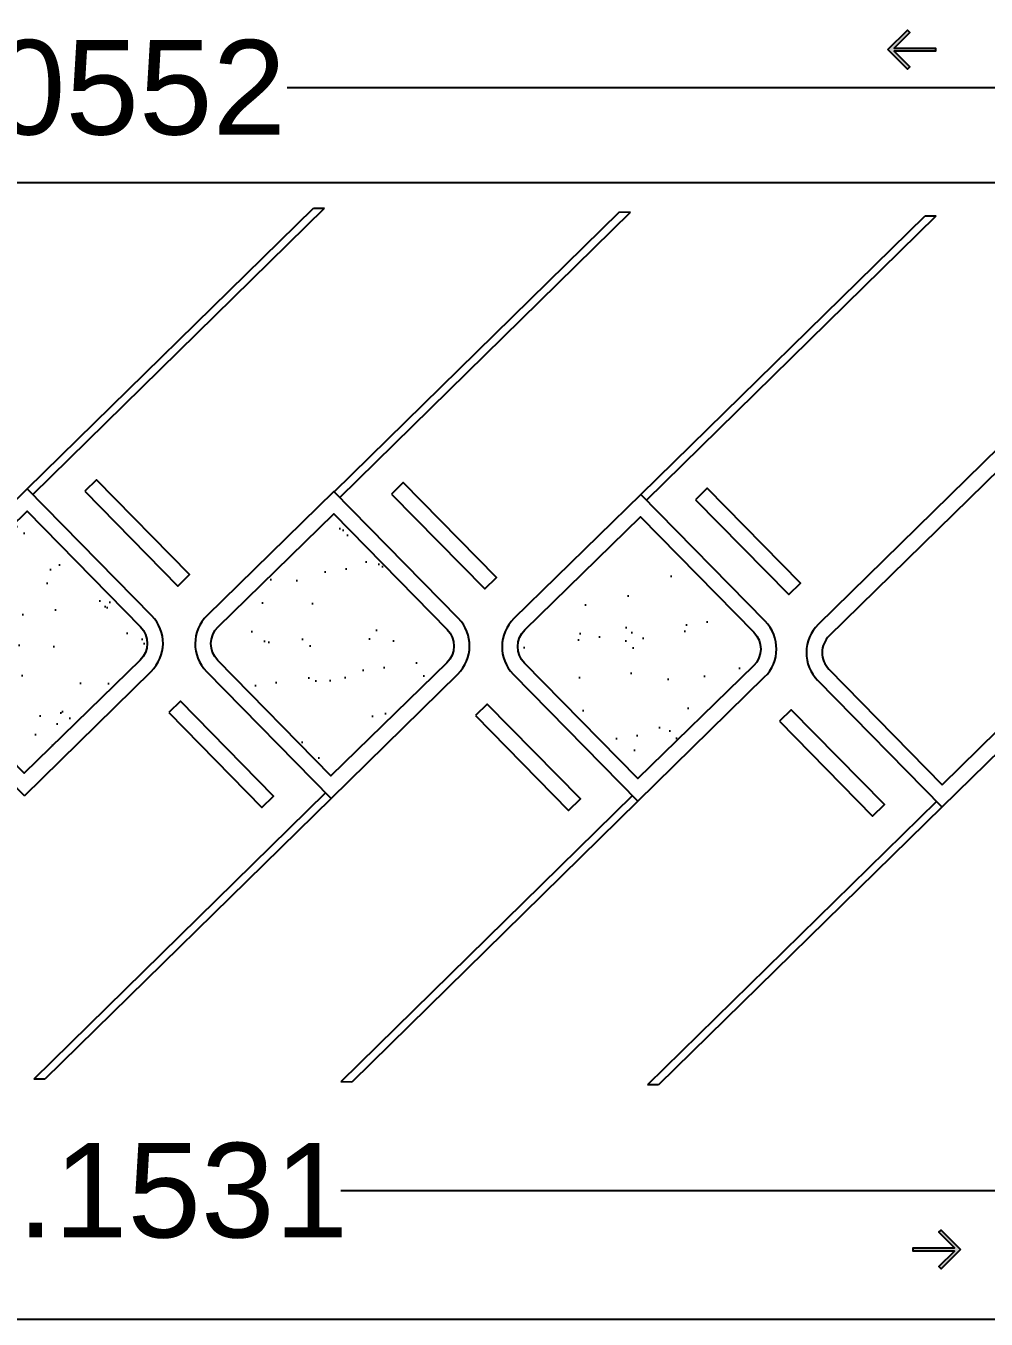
# Model space of a CAD drawing. Header units: millimetres. Extents: x 793 to 3159, y 750 to 2095.
# Drawn here: x 1189.51 to 1201.68, y 996.43 to 1012.83 of the extents above; entities that cross this region are included whole.
import ezdxf

# ---------------------------------------------------------------- set-up
doc = ezdxf.new("R2010")
doc.units = ezdxf.units.MM
doc.linetypes.add('CONTINUA', pattern=[0])
for name, color, linetype in [('A- SEÑALIZACION VIAL', 250, 'Continuous'), ('A-BANQUETA', 8, 'Continuous'), ('A-DETALLES', 6, 'Continuous'), ('A-VEGETACION', 65, 'Continuous')]:
    doc.layers.add(name, color=color, linetype=linetype)
doc.styles.get("Standard").update_dxf_attribs({"font": 'arial.ttf'})
doc.dimstyles.get("Standard").update_dxf_attribs({"dimtxt": 1.2, "dimasz": 0.18, "dimexe": 0.18, "dimexo": 0.0625, "dimgap": 0.09, "dimtad": 0, "dimtih": 1, "dimtoh": 1, "dimdec": 4, "dimlfac": -1, "dimzin": 0, "dimdsep": 46, "dimtxsty": 'Standard', "dimcen": 0.09, "dimadec": 0, "dimazin": 0, "dimtfac": 1, "dimtdec": 4, "dimtofl": 0, "dimtmove": 0, "dimatfit": 3, "dimfxl": 1, "dimtolj": 1, "dimtzin": 0, "dimarcsym": 0})
pattern_1 = [(38.034047, (-995.446, 276.85925), (-0.04112262, 0.97848569), [0, -0.77216, 0, -0.8636, 0, -0.8255]), (8.034047, (-995.446, 276.8592), (0.8856448, 1.4419677), [0, -0.41656, 0, -0.69596, 0, -0.2667]), (328.034047, (-996.0708, 276.8534), (1.58188923, 0.0176195), [0, -0.254, 0, -0.9144, 0, -1.1938]), (318.03405, (-996.0708, 276.8534), (1.5228908, 0.4600731), [0, -0.127, 0, -0.59944, 0, -0.6858])]

# ---------------------------------------------------------------- blocks, each defined once
blk = doc.blocks.new('flecha')
at = {"layer": 'A- SEÑALIZACION VIAL'}
h = blk.add_hatch(color=256, dxfattribs=at)
h.dxf.hatch_style = 1
h.paths.add_polyline_path([(2184.893, 719.209), (2184.401, 718.717), (2184.343, 718.775), (2184.736, 719.168), (2183.69, 719.168), (2183.69, 719.25), (2184.736, 719.25), (2184.343, 719.643), (2184.401, 719.701)])
blk.add_lwpolyline([(2184.893, 719.209), (2184.401, 718.717), (2184.343, 718.775), (2184.736, 719.168), (2183.69, 719.168), (2183.69, 719.25), (2184.736, 719.25), (2184.343, 719.643), (2184.401, 719.701)], close=True, dxfattribs=at)
blk = doc.blocks.new('*D231')
at = {"layer": 'Defpoints', "color": 0, "lineweight": -2, "transparency": 16777216}
for p, q in [((1172.487, 996.491), (1172.487, 998.235)), ((1208.64, 996.491), (1208.64, 998.235)), ((1172.667, 998.055), (1187.625, 998.055)), ((1208.46, 998.055), (1193.502, 998.055))]:
    blk.add_line(p, q, dxfattribs=at)
at = {"layer": 'Defpoints', "color": 0, "transparency": 16777216}
for p in [(1208.64, 998.055), (1172.487, 996.428), (1208.64, 996.428)]:
    blk.add_point(p, dxfattribs=at)
for points in [[(1172.667, 998.085), (1172.667, 998.025), (1172.487, 998.055)], [(1208.46, 998.085), (1208.46, 998.025), (1208.64, 998.055)]]:
    blk.add_solid(points, dxfattribs=at)
at = {"layer": 'Defpoints', "color": 0, "transparency": 16777216, "insert": (1190.564, 998.055), "char_height": 1.2, "attachment_point": 5}
blk.add_mtext('\\A1;36.1531', dxfattribs=at)
blk = doc.blocks.new('*D242')
at = {"layer": 'Defpoints', "color": 0, "lineweight": -2, "transparency": 16777216}
for p, q in [((1171.25, 1010.906), (1171.25, 1012.222)), ((1208.305, 1010.906), (1208.305, 1012.222)), ((1171.43, 1012.042), (1186.733, 1012.042)), ((1208.125, 1012.042), (1192.823, 1012.042))]:
    blk.add_line(p, q, dxfattribs=at)
at = {"layer": 'Defpoints', "color": 0, "transparency": 16777216}
for p in [(1208.305, 1012.042), (1171.25, 1010.844), (1208.305, 1010.844)]:
    blk.add_point(p, dxfattribs=at)
for points in [[(1171.43, 1012.072), (1171.43, 1012.012), (1171.25, 1012.042)], [(1208.125, 1012.072), (1208.125, 1012.012), (1208.305, 1012.042)]]:
    blk.add_solid(points, dxfattribs=at)
at = {"layer": 'Defpoints', "color": 0, "transparency": 16777216, "insert": (1189.778, 1012.042), "char_height": 1.2, "attachment_point": 5}
blk.add_mtext('\\A1;37.0552', dxfattribs=at)

msp = doc.modelspace()

# ---------------------------------------------------------------- hatches: boundary and pattern name
at = {"layer": 'A-VEGETACION', "linetype": 'CONTINUA'}
h = msp.add_hatch(dxfattribs=at)
h.set_pattern_fill('AR-SAND', color=256, scale=0.02, angle=0.534047)
h.set_pattern_definition(pattern_1)
h.paths.add_polyline_path([(1187.84519, 1005.02837), (1189.48911, 1003.35352), (1191.16691, 1005.00033), (1189.52284, 1006.67504)])
h = msp.add_hatch(dxfattribs=at)
h.set_pattern_fill('AR-SAND', color=256, scale=0.02, angle=0.534047)
h.set_pattern_definition(pattern_1)
h.paths.add_polyline_path([(1191.73653, 1004.99072), (1193.38045, 1003.31587), (1195.05825, 1004.96268), (1193.41418, 1006.63739)])
h = msp.add_hatch(dxfattribs=at)
h.set_pattern_fill('AR-SAND', color=256, scale=0.02, angle=0.534047)
h.set_pattern_definition(pattern_1)
h.paths.add_polyline_path([(1195.58956, 1004.92043), (1197.23348, 1003.24558), (1198.91127, 1004.89239), (1197.26721, 1006.5671)])

# ---------------------------------------------------------------- linework, layer by layer
at = {"layer": 'A-BANQUETA', "linetype": 'CONTINUA', "ltscale": 0.5}
for p, q in [((1189.52638, 1006.95695, 293.72089), (1193.15458, 1010.51814, 293.72089)), ((1189.59643, 1006.88558, 293.72089), (1193.29556, 1010.51639, 293.72089)), ((1193.15458, 1010.51814, 293.72089), (1193.29556, 1010.51639, 293.72089)), ((1193.41772, 1006.9193, 293.72089), (1197.03523, 1010.47, 293.72089)), ((1193.48777, 1006.84793, 293.72089), (1197.17621, 1010.46825, 293.72089)), ((1197.03523, 1010.47, 293.72089), (1197.17621, 1010.46825, 293.72089)), ((1197.30658, 1006.88418, 293.72089), (1200.91084, 1010.42192, 293.72089)), ((1197.37663, 1006.81281, 293.72089), (1201.05186, 1010.42017, 293.72089)), ((1200.91084, 1010.42192, 293.72089), (1201.05186, 1010.42017, 293.72089)), ((1199.55416, 1005.23667, 293.72089), (1204.62932, 1010.21471, 293.72089)), ((1199.6942, 1005.09389, 293.72089), (1204.74969, 1010.05263, 293.72151)), ((1191.27433, 1008.67262, 293.72089), (1191.27491, 1008.67202, 293.72089)), ((1199.05386, 1008.60053, 293.72089), (1199.05512, 1008.59924, 293.72089)), ((1201.12672, 1003.20599, 293.72089), (1203.12693, 1005.16926, 293.72089)), ((1201.12408, 1002.92316, 293.72089), (1203.12429, 1004.88643, 293.72089)), ((1199.69018, 1004.66957, 293.72089), (1201.12672, 1003.20599, 293.72089)), ((1199.54744, 1004.52947, 293.72089), (1201.12342, 1002.92384, 293.72089)), ((1193.309, 1003.10315, 293.72089), (1189.60985, 999.47232, 293.72089)), ((1193.37905, 1003.03178, 293.72089), (1189.75092, 999.47067, 293.72089)), ((1197.19911, 1003.06676, 293.72089), (1193.50009, 999.43606, 293.72089)), ((1197.26915, 1002.99539, 293.72089), (1193.64116, 999.43441, 293.72089)), ((1201.05405, 1002.99454, 293.72089), (1197.39032, 999.3998, 293.72089)), ((1201.12408, 1002.92316, 293.72089), (1197.53142, 999.39814, 293.72089)), ((1191.63052, 1001.31671, 293.72089), (1191.6311, 1001.31612, 293.72089)), ((1195.48478, 1001.24516, 293.72089), (1195.48537, 1001.24456, 293.72089)), ((1199.41199, 1001.24516, 293.72089), (1199.41291, 1001.24421, 293.72089)), ((1189.75092, 999.47067, 293.72089), (1189.60985, 999.47232, 293.72089)), ((1193.64116, 999.43441, 293.72089), (1193.50009, 999.43606, 293.72089)), ((1197.53142, 999.39814, 293.72089), (1197.39032, 999.3998, 293.72089))]:
    msp.add_line(p, q, dxfattribs=at)
at = {"layer": 'A-BANQUETA', "linetype": 'CONTINUA', "ltscale": 0.5, "elevation": 293.72089}
for points in [[(1190.25555, 1006.92845), (1191.43573, 1005.72486), (1191.58401, 1005.87025), (1190.40383, 1007.07385)], [(1194.14566, 1006.89206), (1195.32583, 1005.68847), (1195.47411, 1005.83386), (1194.29394, 1007.03745)], [(1197.99992, 1006.82051), (1199.18009, 1005.61692), (1199.32837, 1005.76231), (1198.1482, 1006.96591)], [(1191.32018, 1004.11975), (1192.50035, 1002.91616), (1192.64863, 1003.06155), (1191.46846, 1004.26514)], [(1195.21029, 1004.08336), (1196.39046, 1002.87977), (1196.53874, 1003.02516), (1195.35856, 1004.22875)], [(1199.06455, 1004.01181), (1200.24472, 1002.80822), (1200.393, 1002.95361), (1199.21283, 1004.1572)]]:
    msp.add_lwpolyline(points, close=True, dxfattribs=at)
for points in [[(1189.49149, 1003.06558), (1191.09777, 1004.6422, 0.41421356), (1191.10436, 1005.34928), (1189.52638, 1006.95695), (1187.91755, 1005.38292, 0.41421356), (1187.91096, 1004.67585), (1189.48894, 1003.06817)], [(1193.37905, 1003.03178), (1194.98533, 1004.6084, 0.41421356), (1194.99192, 1005.31547), (1193.41394, 1006.92315), (1191.80512, 1005.34912, 0.41421356), (1191.79853, 1004.64205), (1193.37651, 1003.03437)], [(1197.26915, 1002.99539), (1198.87544, 1004.57201, 0.41421356), (1198.88203, 1005.27908), (1197.30405, 1006.88676), (1195.69522, 1005.31273, 0.41421356), (1195.68863, 1004.60565), (1197.26661, 1002.99798)]]:
    msp.add_lwpolyline(points, format="xyb", dxfattribs=at)
for points in [[(1188.0537, 1004.81595, -0.41421356), (1188.05765, 1005.24019), (1189.52367, 1006.67419), (1190.96164, 1005.20916, -0.41421356), (1190.95767, 1004.78493), (1189.48911, 1003.35352)], [(1191.94126, 1004.78214, -0.41421356), (1191.94522, 1005.20639), (1193.41124, 1006.64039), (1194.84921, 1005.17536, -0.41421356), (1194.84524, 1004.75113), (1193.37667, 1003.31972)], [(1195.83137, 1004.74575, -0.41421356), (1195.83532, 1005.17), (1197.30134, 1006.604), (1198.73931, 1005.13897, -0.41421356), (1198.73534, 1004.71474), (1197.26678, 1003.28333)]]:
    msp.add_lwpolyline(points, format="xyb", close=True, dxfattribs=at)
at = {"layer": 'A-BANQUETA', "linetype": 'CONTINUA', "ltscale": 0.5}
for radius in [0.5, 0.3]:
    msp.add_arc((1199.90428, 1004.87971, 293.72089), radius, 134.446527, 224.465953, dxfattribs=at)
at = {"layer": 'Defpoints', "color": 2}
msp.add_line((1171.25011, 1010.84394), (1208.30535, 1010.84394), dxfattribs=at)
at = {"layer": 'Defpoints', "color": 40, "true_color": 0xfaa21b}
msp.add_line((1172.48717, 996.42816), (1208.64027, 996.42816), dxfattribs=at)

# ---------------------------------------------------------------- block references
at = {"layer": 'A-BANQUETA', "linetype": 'CONTINUA', "ltscale": 0.5, "xscale": 0.5, "yscale": 0.5, "zscale": 0.5}
msp.add_blockref('flecha', (108.91267, 637.70783, 293.72089), dxfattribs=at)
at = {"layer": 'A-DETALLES', "linetype": 'CONTINUA', "ltscale": 0.5, "xscale": 0.5, "yscale": 0.5, "zscale": 0.5, "rotation": 180}
msp.add_blockref('flecha', (2292.88552, 1372.13248, 293.72089), dxfattribs=at)

# ---------------------------------------------------------------- dimensions: what is measured, and where the dimension line sits
at = {"layer": 'Defpoints', "color": 2}
dim = msp.add_linear_dim(base=(1208.30535, 1012.04188), p1=(1171.25011, 1010.84394), p2=(1208.30535, 1010.84394), dimstyle='Standard', dxfattribs=at)
dim.commit()
dim.dimension.update_dxf_attribs({"geometry": '*D242', "text_midpoint": (1189.77773, 1012.04188)})
at = {"layer": 'Defpoints', "color": 1}
dim = msp.add_linear_dim(base=(1208.64027, 998.05492), p1=(1172.48717, 996.42816), p2=(1208.64027, 996.42816), dimstyle='Standard', dxfattribs=at)
dim.commit()
dim.dimension.update_dxf_attribs({"geometry": '*D231', "text_midpoint": (1190.56372, 998.05492)})

doc.saveas('drawing.dxf')
